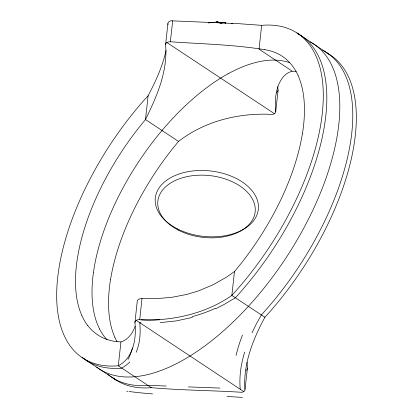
<?xml version="1.0" encoding="UTF-8"?>
<svg xmlns="http://www.w3.org/2000/svg" width="413" height="413" viewBox="0 0 413 413"><rect width="100%" height="100%" fill="white"/><g stroke="black" fill="none" stroke-linecap="round" stroke-linejoin="round"><path stroke-width="0.62" d="M135.056 326.446C132.759 333.208 128.004 339.749 120.932 341.954L118.304 365.789L151.339 387.657C181.379 390.373 211.621 390.373 241.703 392.293C242.421 392.2 243.133 391.994 243.753 391.617C244.264 391.307 244.713 390.863 244.935 390.3C242.906 364.653 252.802 339.579 264.883 317.282A194.647 94.654 -56.5 0 0 326.141 52.596M166.088 50.412C162.593 66.369 155.691 81.33 148.117 95.718L145.484 119.553L138.685 127.906A168.659 82.017 -56.5 0 0 103.389 182.825A164.281 79.89 -56.5 0 0 96.456 197.187A167.616 81.511 -56.5 0 0 77.551 257.438A164.224 79.864 -56.5 0 0 75.961 270.143A167.616 81.511 -56.5 0 0 81.831 315.455M148.117 95.718A194.647 94.654 -56.5 0 0 57.691 277.557A194.647 94.654 -56.5 0 0 118.304 365.789C133.621 357.808 136.61 338.195 134.927 322.594L137.271 301L137.725 300.008L138.716 299.198L141.251 298.522L157.069 298.594L171.984 297.277L186.681 294.448L198.612 290.866L213.056 284.784L226.696 277.02L234.476 271.578L241.28 263.226A168.659 82.017 -56.5 0 0 276.571 208.307A164.281 79.89 -56.5 0 0 283.509 193.945A167.616 81.511 -56.5 0 0 302.414 133.693M296.167 71.372C285.946 69.73 279.286 80.824 277.071 89.394C275.151 96.632 275.063 104.412 275.755 111.711C275.755 111.954 275.703 112.197 275.61 112.424C275.388 112.976 274.934 113.405 274.433 113.714C273.804 114.096 273.081 114.313 272.353 114.422C239.23 112.594 205.029 120.87 178.524 141.422L145.484 119.553C156.888 96.374 167.915 71.186 165.603 44.743L167.967 23.014L168.912 21.615L170.837 20.784L239.034 23.701L261.661 25.343A194.647 94.654 -56.5 0 1 322.274 113.57A194.647 94.654 -56.5 0 1 231.843 295.414C204.951 314.293 170.094 321.593 138.427 319.672C137.57 319.765 136.698 320.096 136.259 320.374L243.773 391.601M139.718 319.626L141.995 298.516M274.454 113.699L166.852 42.524L168.427 41.904L170.337 41.77L172.722 20.671M234.476 271.578L231.843 295.414L264.883 317.282M261.661 25.343L259.028 49.178L292.068 71.046M245.069 389.382L247.397 368.257L247.082 362.284M275.745 111.531L278.073 90.406L277.794 86.658M218.952 22.364L222.184 22.514M244.692 352.046C240.986 364.029 239.075 376.692 240.237 389.232M136.145 352.279C140.131 343.022 140.688 332.641 139.759 322.723L141.029 322.78M252.044 332.821L256.494 323.611L261.341 314.938A194.647 94.654 -56.5 0 0 322.605 50.252M231.77 23.407L231.533 23.861L231.951 23.319L232.798 23.644M178.524 141.422L171.72 149.774A168.659 82.017 -56.5 0 0 136.429 204.693A164.281 79.89 -56.5 0 0 129.491 219.055A167.616 81.511 -56.5 0 0 110.586 279.307M277.562 91.939L278.078 90.426M246.855 369.867L247.402 368.272M224.734 22.891L225.271 22.823L224.605 22.374L223.325 22.478M129.847 361.979L126.564 364.958L121.84 368.133A194.647 94.654 -56.5 0 1 81.991 357.173M246.365 370.327L245.957 370.59M276.886 92.533L276.591 92.708M166.852 42.524L165.871 43.52L165.603 44.743M136.218 320.4L135.19 321.407L134.927 322.594M215.705 308.769L224.687 304.138L235.384 297.758A194.647 94.654 -56.5 0 0 297.205 33.365M224.553 22.767C225.648 22.101 221.786 23.283 224.094 22.545M192.386 317.421L176.656 320.839L160.105 322.656M213.351 22.317L211.879 22.643M215.87 22.085L217.728 22.157M213.567 22.421L214.104 22.307M213.929 22.519L214.714 22.359M211.069 22.705L208.137 22.885M219.752 23.278L221.74 23.324M217.233 21.796L218.487 22.369L221.027 22.503M215.947 21.812L217.3 21.688M218.978 22.199L217.161 21.708M219.551 22.498L218.905 22.514L222.917 22.911M219.396 22.467L220.088 22.488M188.452 386.904L220.026 388.075M222.075 22.658C223.175 22.994 225.271 21.455 225.694 23.211M166.186 386.036L147.797 385.314A194.647 94.654 -56.5 0 1 107.948 374.354M120.932 341.954L115.113 341.422A168.659 82.017 -56.5 0 1 87.654 325.398M170.337 41.77C201.88 43.959 233.619 44.583 264.852 49.71M220.718 22.565L222.462 22.854M213.495 22.663L213.268 22.622M225.581 22.808L225.204 22.632L225.823 23.174M218.255 22.426L218.487 22.369M231.951 23.319L232.555 23.758M296.937 32.942L329.972 54.81M83.028 358.19L116.063 380.058M225.457 22.725L225.663 23.02M167.931 23.618L168.008 24.62M228.064 73.777A164.224 79.864 -56.5 0 0 213.227 82.977A167.616 81.511 -56.5 0 0 165.484 126.44A164.281 79.89 -56.5 0 0 155.2 138.84A168.659 82.017 -56.5 0 0 119.909 193.759A164.281 79.89 -56.5 0 0 110.865 212.912A167.616 81.511 -56.5 0 0 93.421 272.678M93.405 272.688A164.224 79.864 -56.5 0 0 92.202 285.151A167.616 81.511 -56.5 0 0 99.631 329.073M99.616 329.094A164.281 79.89 -56.5 0 0 104.164 336.342A168.659 82.017 -56.5 0 0 107.008 339.682M289.487 62.631A168.659 82.017 -56.5 0 0 281.361 60.654A164.281 79.89 -56.5 0 0 269.431 60.221A167.616 81.511 -56.5 0 0 228.064 73.798M310.111 41.914A194.647 94.654 -56.5 0 1 286.317 257.402A194.647 94.654 -56.5 0 1 96.699 367.136M151.339 387.657A194.647 94.654 -56.5 0 1 112.47 377.492M152.598 393.899A146.558 19.313 -2 0 1 129.083 391.488M127.86 391.317A146.558 19.313 -2 0 1 126.667 391.142M227.124 396.501A172.933 24.832 4.2 0 1 242.441 397.425M236.102 355.443A146.553 76.198 -43.4 0 1 242.498 335.051M132.413 347.813A146.553 61.454 60.7 0 1 128.009 359.408M159.831 319.796A172.5 156.955 9.6 0 1 141.101 319.832M215.457 308.253A146.558 143.781 32.5 0 1 192.159 316.621M116.962 341.577A164.281 79.89 -56.5 0 1 114.85 337.338M114.866 337.323A167.616 81.511 -56.5 0 1 109.011 292.001A164.224 79.864 -56.5 0 1 110.57 279.317M87.644 325.408A164.281 79.89 -56.5 0 1 81.815 315.47M264.847 49.72A168.659 82.017 -56.5 0 1 292.311 65.734A164.281 79.89 -56.5 0 1 298.15 75.662M298.134 75.677A167.616 81.511 -56.5 0 1 303.989 120.999A164.224 79.864 -56.5 0 1 302.43 133.683M178.736 230.315A48.951 31.073 6.3 0 0 255.11 212.241A48.951 31.073 6.3 0 0 185.654 176.94A48.951 31.073 6.3 0 0 178.736 230.315M177.425 228.864A51.821 32.89 6.3 0 0 258.275 209.732A51.821 32.89 6.3 0 0 184.745 172.36A51.821 32.89 6.3 0 0 177.425 228.864"/></g></svg>
